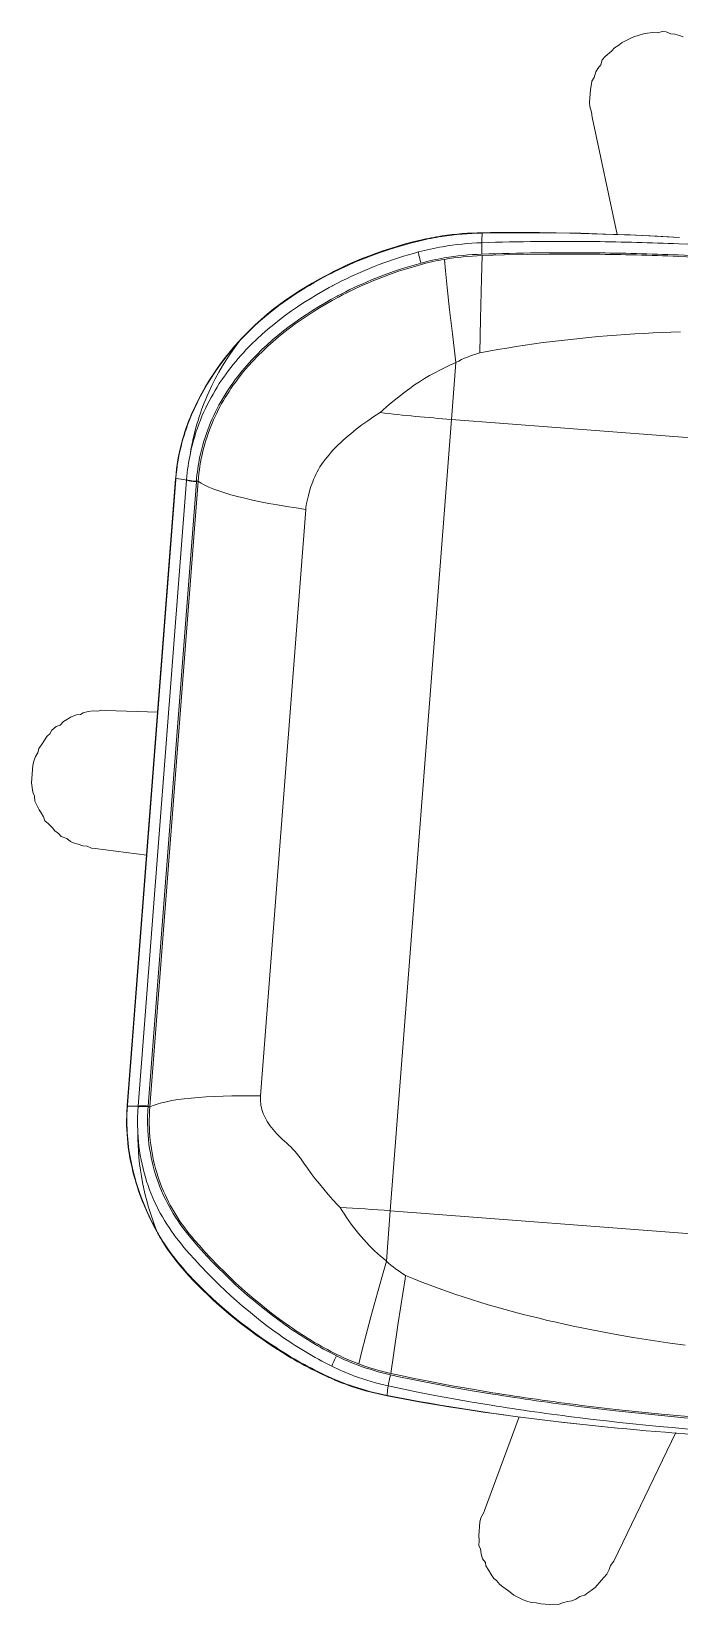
# Model space of a CAD drawing. Header units: metres. Extents: x 2999 to 3109, y 1752 to 1796.
# Drawn here: x 3012.238 to 3012.466, y 1760.741 to 1761.294 of the extents above; entities that cross this region are included whole.
import ezdxf

# ---------------------------------------------------------------- set-up
doc = ezdxf.new("R2010")
doc.units = ezdxf.units.M
doc.layers.add('PAREDES', color=7, linetype='Continuous')

msp = doc.modelspace()

# ---------------------------------------------------------------- linework, layer by layer
at = {"layer": 'PAREDES', "color": 253, "lineweight": 0}
for p, q in [((3012.445491270907, 1761.289674196111), (3012.444318568143, 1761.288783447871)), ((3012.447151706384, 1761.290527292271), (3012.445491270907, 1761.289674196111)), ((3012.448305583108, 1761.291174174156), (3012.447151706384, 1761.290527292271)), ((3012.449693913167, 1761.291680296823), (3012.448305583108, 1761.291174174156)), ((3012.451457455782, 1761.292280113606), (3012.449693913167, 1761.291680296823)), ((3012.453089652197, 1761.292767410232), (3012.451457455782, 1761.292280113606)), ((3012.454459156216, 1761.293029666542), (3012.453089652197, 1761.292767410232)), ((3012.456194459769, 1761.293263683792), (3012.454459156216, 1761.293029666542)), ((3012.457901524261, 1761.293131901507), (3012.456194459769, 1761.293263683792)), ((3012.459655653855, 1761.293609785112), (3012.457901524261, 1761.293131901507)), ((3012.460996918813, 1761.293506241889), (3012.459655653855, 1761.293609785112)), ((3012.462656918203, 1761.292764793714), (3012.460996918813, 1761.293506241889)), ((3012.463998183161, 1761.29266125049), (3012.462656918203, 1761.292764793714)), ((3012.465677008592, 1761.292163668672), (3012.463998183161, 1761.29266125049)), ((3012.466990034489, 1761.291694325914), (3012.465677008592, 1761.292163668672)), ((3012.439599518023, 1761.284854655372), (3012.438520509375, 1761.283588694577)), ((3012.441822990374, 1761.286645564875), (3012.439599518023, 1761.284854655372)), ((3012.442901999022, 1761.28791152567), (3012.441822990374, 1761.286645564875)), ((3012.444318568143, 1761.288783447871), (3012.442901999022, 1761.28791152567)), ((3012.436240122816, 1761.279471641672), (3012.435714301936, 1761.277427016707)), ((3012.436943918909, 1761.28064390835), (3012.436240122816, 1761.279471641672)), ((3012.438022927557, 1761.281909869146), (3012.436943918909, 1761.28064390835)), ((3012.438520509375, 1761.283588694577), (3012.438022927557, 1761.281909869146)), ((3012.434409380801, 1761.273234659639), (3012.434051686028, 1761.268601198876)), ((3012.434803855482, 1761.275166764447), (3012.434409380801, 1761.273234659639)), ((3012.434879159644, 1761.276142229871), (3012.434803855482, 1761.275166764447)), ((3012.435714301936, 1761.277427016707), (3012.434879159644, 1761.276142229871)), ((3012.434051686028, 1761.268601198876), (3012.434192009161, 1761.267241107877)), ((3012.434192009161, 1761.267241107877), (3012.434772999904, 1761.265233698907)), ((3012.434772999904, 1761.265233698907), (3012.435007017153, 1761.263498395354)), ((3012.435007017153, 1761.263498395354), (3012.443804358204, 1761.222298204251)), ((3012.382130034668, 1761.221587479884), (3012.382228979261, 1761.221602904559)), ((3012.382173101175, 1761.221759966745), (3012.38227190818, 1761.221775095963)), ((3012.382387780465, 1761.217997971926), (3012.382440418368, 1761.218006794282)), ((3012.396165598812, 1761.219394271999), (3012.396187483183, 1761.219395061802)), ((3012.396345570377, 1761.222779518523), (3012.396373980119, 1761.222779988226)), ((3012.396367541362, 1761.222915144543), (3012.396395922412, 1761.222915539941)), ((3012.382987220341, 1761.214031549349), (3012.383027543466, 1761.214038353422)), ((3012.396268050238, 1761.215394134532), (3012.396283052739, 1761.215394690406)), ((3012.343713256394, 1761.208831063053), (3012.343917838245, 1761.208934135308)), ((3012.343951441615, 1761.209178317018), (3012.344156985425, 1761.209281360924)), ((3012.343803990281, 1761.20428691852), (3012.343904097445, 1761.204340497962)), ((3012.34544852332, 1761.200635346648), (3012.345547600517, 1761.200688469964)), ((3012.387085357079, 1761.17730519383), (3012.385542126603, 1761.157314692402)), ((3012.385542126603, 1761.157314692402), (3012.364084077952, 1760.879354168109)), ((3012.385542126603, 1761.157314692402), (3012.633062836101, 1761.138206542279)), ((3012.288637404344, 1761.136402116013), (3012.271649972656, 1760.916352497562)), ((3012.288717213154, 1761.1362783978), (3012.271747705126, 1760.916460956561)), ((3012.292490158207, 1761.136037223035), (3012.275506439499, 1760.916035701314)), ((3012.295930164361, 1761.135429671582), (3012.278998608243, 1760.916103846938)), ((3012.296570759077, 1761.135602378292), (3012.27960482897, 1760.91583128426)), ((3012.288667977096, 1761.136795370026), (3012.288637342686, 1761.136401317317)), ((3012.288747458238, 1761.136667407312), (3012.288717213154, 1761.1362783978)), ((3012.292505364276, 1761.136234395704), (3012.292490158207, 1761.136037223035)), ((3012.295945080703, 1761.135620117586), (3012.295930164361, 1761.135429671582)), ((3012.295945095916, 1761.135620116411), (3012.296570759077, 1761.135602378292)), ((3012.33438551789, 1761.125733810035), (3012.318479592321, 1760.91969366712)), ((3012.250638605885, 1761.052037185681), (3012.249222036765, 1761.05116526348)), ((3012.251670549431, 1761.052693480586), (3012.250638605885, 1761.052037185681)), ((3012.25381871762, 1761.053508924665), (3012.251670549431, 1761.052693480586)), ((3012.255178808619, 1761.053649247797), (3012.25381871762, 1761.053508924665)), ((3012.256210752165, 1761.054305542703), (3012.255178808619, 1761.053649247797)), ((3012.257964881758, 1761.054783426308), (3012.256210752165, 1761.054305542703)), ((3012.259700185311, 1761.055017443557), (3012.257964881758, 1761.054783426308)), ((3012.261285316625, 1761.054895074293), (3012.259700185311, 1761.055017443557)), ((3012.262776753822, 1761.055147917583), (3012.261285316625, 1761.054895074293)), ((3012.264118018781, 1761.055044374359), (3012.262776753822, 1761.055147917583)), ((3012.264118018781, 1761.055044374359), (3012.282403315342, 1761.05449023641)), ((3012.244474747584, 1761.046870671448), (3012.243423977998, 1761.045970510187)), ((3012.245187956698, 1761.048164871305), (3012.244474747584, 1761.046870671448)), ((3012.246632764879, 1761.049402593039), (3012.245187956698, 1761.048164871305)), ((3012.248143028117, 1761.049899302685), (3012.246632764879, 1761.049402593039)), ((3012.249222036765, 1761.05116526348), (3012.248143028117, 1761.049899302685)), ((3012.240646445706, 1761.041769176185), (3012.240280210086, 1761.040202870912)), ((3012.241481587997, 1761.043053963022), (3012.240646445706, 1761.041769176185)), ((3012.242588835706, 1761.044685723351), (3012.241481587997, 1761.043053963022)), ((3012.243423977998, 1761.045970510187), (3012.242588835706, 1761.044685723351)), ((3012.238478143217, 1761.035926232748), (3012.237998079181, 1761.02970764067)), ((3012.238975725036, 1761.037605058179), (3012.238478143217, 1761.035926232748)), ((3012.239445067794, 1761.038918084076), (3012.238975725036, 1761.037605058179)), ((3012.240280210086, 1761.040202870912), (3012.239445067794, 1761.038918084076)), ((3012.237998079181, 1761.02970764067), (3012.2384755267, 1761.026358966742)), ((3012.2384755267, 1761.026358966742), (3012.239103582544, 1761.024961223662)), ((3012.239103582544, 1761.024961223662), (3012.239215666616, 1761.023235333129)), ((3012.239215666616, 1761.023235333129), (3012.23984372246, 1761.021837590049)), ((3012.23984372246, 1761.021837590049), (3012.24069681862, 1761.020177154573)), ((3012.24069681862, 1761.020177154573), (3012.241353113525, 1761.019145211026)), ((3012.241353113525, 1761.019145211026), (3012.242225035726, 1761.017728641906)), ((3012.242225035726, 1761.017728641906), (3012.242731158392, 1761.016340311846)), ((3012.242731158392, 1761.016340311846), (3012.243997119187, 1761.015261303198)), ((3012.243997119187, 1761.015261303198), (3012.2453567741, 1761.013807081996)), ((3012.2453567741, 1761.013807081996), (3012.246256935361, 1761.01275631241)), ((3012.246256935361, 1761.01275631241), (3012.247541722197, 1761.011921170118)), ((3012.247541722197, 1761.011921170118), (3012.248441883459, 1761.010870400532)), ((3012.248441883459, 1761.010870400532), (3012.250467682383, 1761.010100713296)), ((3012.250467682383, 1761.010100713296), (3012.251733643178, 1761.009021704648)), ((3012.251733643178, 1761.009021704648), (3012.252680869542, 1761.008580600952)), ((3012.252680869542, 1761.008580600952), (3012.254359694973, 1761.008083019133)), ((3012.254359694973, 1761.008083019133), (3012.256038520403, 1761.007585437315)), ((3012.256038520403, 1761.007585437315), (3012.257623651717, 1761.00746306805)), ((3012.257623651717, 1761.00746306805), (3012.259039784752, 1761.006740445916)), ((3012.259039784752, 1761.006740445916), (3012.26038104971, 1761.006636902693)), ((3012.278522404987, 1761.004218196559), (3012.26038104971, 1761.006636902693)), ((3012.271650034901, 1760.916353303865), (3012.271619227445, 1760.91595126056)), ((3012.271747705126, 1760.916460956561), (3012.27171729463, 1760.91606405534)), ((3012.275506439499, 1760.916035701314), (3012.275490886493, 1760.915834431019)), ((3012.278998608243, 1760.916103846938), (3012.27898381252, 1760.915909412601)), ((3012.27898381252, 1760.915909412601), (3012.27960482897, 1760.91583128426)), ((3012.364084077952, 1760.879354168109), (3012.362719502731, 1760.861677908249)), ((3012.364084077952, 1760.879354168109), (3012.613500527366, 1760.8600996703)), ((3012.327167688623, 1760.839244009358), (3012.327192652758, 1760.839226211999)), ((3012.32415285598, 1760.831135251541), (3012.32426094456, 1760.831065232472)), ((3012.324997228002, 1760.835857090118), (3012.325016986602, 1760.835843030874)), ((3012.324294457359, 1760.830734330191), (3012.324406677639, 1760.830662324033)), ((3012.36412835927, 1760.821720536153), (3012.364142385915, 1760.821717371987)), ((3012.350737347935, 1760.817726376268), (3012.350822443551, 1760.817697111317)), ((3012.350753815507, 1760.817542513844), (3012.35083884803, 1760.817513621058)), ((3012.362931753947, 1760.814460430789), (3012.362966784811, 1760.814453395458)), ((3012.362935889085, 1760.814323386276), (3012.362970898919, 1760.814316475001)), ((3012.363301595524, 1760.81781071138), (3012.363325211401, 1760.817805383678)), ((3012.397223153553, 1760.774058618855), (3012.409351593097, 1760.806948634827)), ((3012.464351601302, 1760.801503943429), (3012.442578370993, 1760.756206076283)), ((3012.395918668504, 1760.771460806122), (3012.395552432884, 1760.769894500848)), ((3012.396782049856, 1760.773111392492), (3012.395918668504, 1760.771460806122)), ((3012.397223153553, 1760.774058618855), (3012.396782049856, 1760.773111392492)), ((3012.395552432884, 1760.769894500848), (3012.395194738111, 1760.765261040084)), ((3012.395194738111, 1760.765261040084), (3012.395306822183, 1760.763535149551)), ((3012.395306822183, 1760.763535149551), (3012.395156213857, 1760.761584218704)), ((3012.395156213857, 1760.761584218704), (3012.395812508763, 1760.760552275157)), ((3012.395812508763, 1760.760552275157), (3012.396046526012, 1760.758816971605)), ((3012.396046526012, 1760.758816971605), (3012.396524409618, 1760.757062842011)), ((3012.396524409618, 1760.757062842011), (3012.397527678016, 1760.755758793048)), ((3012.397527678016, 1760.755758793048), (3012.397686827189, 1760.754642568405)), ((3012.397686827189, 1760.754642568405), (3012.398661856527, 1760.752972719908)), ((3012.441011193548, 1760.753383223235), (3012.441480536305, 1760.754696249132)), ((3012.441480536305, 1760.754696249132), (3012.442578370993, 1760.756206076283)), ((3012.398661856527, 1760.752972719908), (3012.399533778727, 1760.751556150788)), ((3012.399533778727, 1760.751556150788), (3012.400405700928, 1760.750139581667)), ((3012.400405700928, 1760.750139581667), (3012.40133410125, 1760.749454611614)), ((3012.40133410125, 1760.749454611614), (3012.402571822985, 1760.748009803433)), ((3012.402571822985, 1760.748009803433), (3012.403612743465, 1760.747193487182)), ((3012.436103883021, 1760.747015767177), (3012.438261900317, 1760.749547688767)), ((3012.438261900317, 1760.749547688767), (3012.439068803547, 1760.750466676069)), ((3012.439068803547, 1760.750466676069), (3012.440147812195, 1760.751732636865)), ((3012.440147812195, 1760.751732636865), (3012.441011193548, 1760.753383223235)), ((3012.403612743465, 1760.747193487182), (3012.405244503794, 1760.746086239473)), ((3012.405244503794, 1760.746086239473), (3012.406172904116, 1760.74540126942)), ((3012.406172904116, 1760.74540126942), (3012.407438864912, 1760.744322260773)), ((3012.407438864912, 1760.744322260773), (3012.410749450672, 1760.742717431245)), ((3012.410749450672, 1760.742717431245), (3012.412062476569, 1760.742248088488)), ((3012.427895399755, 1760.742375073823), (3012.429283729815, 1760.74288119649)), ((3012.429283729815, 1760.74288119649), (3012.430709711956, 1760.743875051868)), ((3012.430709711956, 1760.743875051868), (3012.432463841549, 1760.744352935474)), ((3012.432463841549, 1760.744352935474), (3012.433636544314, 1760.745243683715)), ((3012.433636544314, 1760.745243683715), (3012.43466848786, 1760.74589997862)), ((3012.43466848786, 1760.74589997862), (3012.436103883021, 1760.747015767177)), ((3012.412062476569, 1760.742248088488), (3012.413619368822, 1760.74175991969)), ((3012.413619368822, 1760.74175991969), (3012.415326433314, 1760.741628137405)), ((3012.415326433314, 1760.741628137405), (3012.417014671766, 1760.741252488764)), ((3012.417014671766, 1760.741252488764), (3012.420063001216, 1760.741017163256)), ((3012.420063001216, 1760.741017163256), (3012.421423092214, 1760.741157486389)), ((3012.421423092214, 1760.741157486389), (3012.423130156707, 1760.741025704104)), ((3012.423130156707, 1760.741025704104), (3012.424527899786, 1760.741653759948)), ((3012.424527899786, 1760.741653759948), (3012.42628202938, 1760.742131643554)), ((3012.42628202938, 1760.742131643554), (3012.427895399755, 1760.742375073823))]:
    msp.add_line(p, q, dxfattribs=at)
for points in [[(3012.34391710667, 1761.208933579628), (3012.3465273891, 1761.210217377921), (3012.349180060566, 1761.211451578871), (3012.351872240573, 1761.212634553068), (3012.354602466027, 1761.2137653881), (3012.357369140384, 1761.214843028814), (3012.36017051961, 1761.215866293708), (3012.363004681754, 1761.216833877281), (3012.36586953221, 1761.217744319015), (3012.368762776807, 1761.21859605137), (3012.37168194637, 1761.219387321361), (3012.374624373337, 1761.220116284195)], [(3012.374675819035, 1761.220312365619), (3012.371999207298, 1761.219660337741), (3012.369341259382, 1761.21895578454), (3012.366703866249, 1761.218200105735), (3012.3640888018, 1761.217394572344), (3012.361497710009, 1761.216540358289), (3012.358932176905, 1761.215638580751), (3012.356393638677, 1761.214690200133), (3012.353883465968, 1761.213696120682), (3012.351402915876, 1761.212657163589), (3012.348953163566, 1761.211574079849), (3012.346535315123, 1761.210447518664), (3012.344151986491, 1761.20927885439)], [(3012.396283051565, 1761.215394675192), (3012.396207690386, 1761.217270678774), (3012.396181852465, 1761.218813335086), (3012.396187487267, 1761.219395015574)], [(3012.396373980119, 1761.222779988226), (3012.404036126598, 1761.222862530582), (3012.411723282892, 1761.222878207663), (3012.419421500895, 1761.222828524746), (3012.427127091159, 1761.222715052179), (3012.434838036852, 1761.222539368925), (3012.442551905408, 1761.222303070733), (3012.450267103953, 1761.222007826269), (3012.457982409428, 1761.221655336861), (3012.465699965773, 1761.221247181649)], [(3012.396373982468, 1761.222780018652), (3012.396384471287, 1761.222881393257), (3012.396388235975, 1761.222900324363), (3012.396392116219, 1761.22291173232), (3012.396394104715, 1761.222914593685), (3012.396396116101, 1761.2229155709)], [(3012.46570433985, 1761.221270809928), (3012.457023718103, 1761.221734488213), (3012.44834555142, 1761.222129063386), (3012.439668202548, 1761.222452259124), (3012.430993484175, 1761.222701685813), (3012.422324151374, 1761.222875018826), (3012.416549234385, 1761.222947140652), (3012.410779688616, 1761.222983771227), (3012.40501656888, 1761.222984201662), (3012.399254154661, 1761.222947679864), (3012.396395855126, 1761.222915560439)], [(3012.465442991289, 1761.219013210231), (3012.471735445681, 1761.218735470442), (3012.478063527744, 1761.218418480395), (3012.484389571961, 1761.218064474426), (3012.490713168455, 1761.217674142246), (3012.497033946762, 1761.217248216435), (3012.503351563431, 1761.21678739688), (3012.509665698763, 1761.216292396937), (3012.515976053297, 1761.215763959009), (3012.522282330706, 1761.215202779345), (3012.528584299038, 1761.214609595134), (3012.534882197505, 1761.213985076589), (3012.541176118892, 1761.213329905221), (3012.547465902781, 1761.212644828005), (3012.553750972742, 1761.211930654635), (3012.560030095824, 1761.211188214882), (3012.566303244165, 1761.210418337308), (3012.572571592929, 1761.209621772909), (3012.578836776025, 1761.208799267874), (3012.585099571335, 1761.207951680388)], [(3012.34390411031, 1761.204340466361), (3012.345466941407, 1761.205163688353), (3012.347044147556, 1761.205967543032), (3012.348635360114, 1761.206752012944), (3012.350240254906, 1761.2075170619), (3012.351858492541, 1761.208262654883), (3012.353489732456, 1761.208988741667), (3012.355133632912, 1761.209695256807), (3012.356789821745, 1761.210382137212), (3012.358457922092, 1761.211049258936), (3012.360137575827, 1761.211696542496), (3012.361828359272, 1761.212323852258), (3012.363529887959, 1761.212931064862), (3012.365241728254, 1761.213518014833), (3012.366963437746, 1761.214084522069), (3012.368694568762, 1761.214630437483), (3012.370434658977, 1761.215155521294), (3012.37218322034, 1761.215659596925), (3012.373941469404, 1761.216142861234)], [(3012.345547726866, 1761.200688322474), (3012.34699038782, 1761.201450239671), (3012.348446065855, 1761.202195419535), (3012.349914468395, 1761.202923838741), (3012.351395316903, 1761.203635457576), (3012.352888316455, 1761.204330222288), (3012.354393159264, 1761.205008110726), (3012.35590954923, 1761.205669053924), (3012.357437172691, 1761.206312953666), (3012.358975689086, 1761.206939759722), (3012.362084177631, 1761.208141710773), (3012.365232295501, 1761.209274076339), (3012.368417216786, 1761.210335834958), (3012.371635959305, 1761.211325824192), (3012.374887030714, 1761.212243149186)], [(3012.383136821583, 1761.21355950523), (3012.383496878272, 1761.209506164453), (3012.384070047175, 1761.203686750304), (3012.384904543604, 1761.19587001716), (3012.38587525762, 1761.187342353422), (3012.387085357079, 1761.17730519383)], [(3012.396298154144, 1761.214903202076), (3012.396080242911, 1761.206676472131), (3012.395762528592, 1761.19264434182), (3012.395524810421, 1761.180748203183)], [(3012.396298154144, 1761.214903202076), (3012.404210070973, 1761.215133964099), (3012.412115129869, 1761.215291551828), (3012.420017044858, 1761.215378678117), (3012.42792497039, 1761.215397360357), (3012.435842772911, 1761.215349213058)], [(3012.465245309098, 1761.214610732138), (3012.474116390705, 1761.214221848065), (3012.48298463622, 1761.213759142532), (3012.491849604753, 1761.213224394224), (3012.500710640358, 1761.212619321905), (3012.509566984793, 1761.211945744064), (3012.518417857944, 1761.211205480874), (3012.52726257425, 1761.210400406427), (3012.536100625899, 1761.209532442309), (3012.544931786408, 1761.208603610817), (3012.553754868849, 1761.207616130828), (3012.562562529111, 1761.206573048527), (3012.571358866368, 1761.205476465489), (3012.580155019168, 1761.20432803168), (3012.584553988958, 1761.2037352051)], [(3012.465261603772, 1761.21510888728), (3012.474104168235, 1761.214721561914), (3012.482981586167, 1761.214258913484), (3012.491855518596, 1761.21372410064), (3012.500724866242, 1761.213118952892), (3012.509588640451, 1761.212445321819), (3012.518445919556, 1761.211705099739), (3012.527295875093, 1761.210900217686), (3012.536138523379, 1761.210032572088), (3012.544974097407, 1761.209104165078), (3012.553801586653, 1761.208117171303), (3012.562618271787, 1761.207074080975), (3012.571425294789, 1761.20597734639), (3012.580226919938, 1761.204829423665), (3012.58462644635, 1761.204237166272)], [(3012.316387664624, 1761.190194116767), (3012.317765361187, 1761.191452243949), (3012.319162841197, 1761.192680179629), (3012.320578724998, 1761.193878290481), (3012.322012210028, 1761.195047480176), (3012.323462675109, 1761.196188623081), (3012.324929774133, 1761.197302786582), (3012.326413263958, 1761.198390984203), (3012.327912567819, 1761.199453872629), (3012.329427107775, 1761.200492093327), (3012.330956619546, 1761.201506385983), (3012.332500768602, 1761.202497373278), (3012.334059421712, 1761.20346570826), (3012.335632669199, 1761.204412164456), (3012.337220394162, 1761.205337210011), (3012.338822320523, 1761.206241233529), (3012.340438258785, 1761.20712455572), (3012.342068000714, 1761.207987452824), (3012.343713259917, 1761.208831108693)], [(3012.343951906289, 1761.209178587225), (3012.341496811533, 1761.207915283657), (3012.339072755132, 1761.206606013704), (3012.336678438716, 1761.205248826871), (3012.334314576981, 1761.203842474278), (3012.331981680872, 1761.202385248352), (3012.329679764949, 1761.200874760558), (3012.327409673509, 1761.199308665431), (3012.325172690859, 1761.197684568237), (3012.322970693452, 1761.196000013224), (3012.320804843616, 1761.194251620318), (3012.318677043314, 1761.192436074778), (3012.317628168185, 1761.191502089574), (3012.31659066929, 1761.190550927463)], [(3012.345888816974, 1761.200300313221), (3012.347311455075, 1761.201051456484), (3012.348748106438, 1761.20178687209), (3012.350198552203, 1761.202506500414), (3012.351662541913, 1761.203210268969), (3012.353139854361, 1761.203898087704), (3012.3546302227, 1761.204569870091), (3012.356133394122, 1761.205225513215), (3012.357649066657, 1761.205864872045), (3012.360716747004, 1761.207094276051), (3012.363830735609, 1761.208256854012), (3012.366988211151, 1761.209351247424), (3012.370186105319, 1761.210375871987), (3012.37342103905, 1761.211328983746), (3012.375051252958, 1761.211778118042)], [(3012.293830242935, 1761.145488563715), (3012.294162329253, 1761.146980219828), (3012.294525939865, 1761.148461147593), (3012.294920529648, 1761.149930034697), (3012.295345477414, 1761.151385574695), (3012.29580001454, 1761.152826533743), (3012.296283381796, 1761.154251799701), (3012.296794714105, 1761.155660475204), (3012.29733318386, 1761.157051751818), (3012.297897880396, 1761.158424934648), (3012.298487915309, 1761.159779418905), (3012.299102296051, 1761.161114638447), (3012.299740069894, 1761.162430146489), (3012.300400272422, 1761.16372554306), (3012.301081949789, 1761.165000565109), (3012.301784234784, 1761.166255080633), (3012.302506236816, 1761.167489051255), (3012.303247164797, 1761.168702538047), (3012.304006246373, 1761.169895646544), (3012.304782729102, 1761.171068541961), (3012.30557590618, 1761.17222138599), (3012.306385123494, 1761.173354428077), (3012.307209707016, 1761.174467857993), (3012.308049078695, 1761.175561919312), (3012.308902664007, 1761.176636901251), (3012.309770031216, 1761.177693158519), (3012.310650720509, 1761.178731078605), (3012.311544283765, 1761.179751002181), (3012.312450164019, 1761.180753247714), (3012.313367797261, 1761.181738042393), (3012.315236467069, 1761.183656815094), (3012.317146983332, 1761.185510437636), (3012.319096459816, 1761.187301964055), (3012.321082404655, 1761.189034402643), (3012.323102727349, 1761.190710608272), (3012.325155715376, 1761.192333376031), (3012.327240251886, 1761.193905485629), (3012.329355494982, 1761.195429511904), (3012.331500376758, 1761.196907480894), (3012.333674119478, 1761.19834121259), (3012.335876421716, 1761.19973255143), (3012.338107035795, 1761.201083046927), (3012.340365481038, 1761.202393807463), (3012.342651383201, 1761.203665734253), (3012.343804576715, 1761.204287378278)], [(3012.296570729238, 1761.135602388248), (3012.296688629334, 1761.136950614848), (3012.296833449782, 1761.138292110851), (3012.297004922344, 1761.13962597873), (3012.297202761272, 1761.140951490652), (3012.297426673242, 1761.142268018843), (3012.297676358522, 1761.143575050804), (3012.297951490479, 1761.144872122027), (3012.298251683386, 1761.146158795518), (3012.298576598921, 1761.14743465358), (3012.298925757143, 1761.148699228236), (3012.2992986898, 1761.149952004692), (3012.299694849051, 1761.151192428388), (3012.300113777802, 1761.152420129054), (3012.300554953464, 1761.153634879218), (3012.301017901435, 1761.154836478305), (3012.301502116686, 1761.156024728092), (3012.302007114687, 1761.15719949764), (3012.302532378133, 1761.158360627935), (3012.303077410805, 1761.15950803485), (3012.303641717656, 1761.160641649477), (3012.304224817681, 1761.161761386516), (3012.304826238093, 1761.16286726716), (3012.305445501408, 1761.163959251753), (3012.306082184006, 1761.165037403604), (3012.306735859915, 1761.166101755597), (3012.307406109034, 1761.167152416684), (3012.308092586156, 1761.168189474728), (3012.308794920347, 1761.169213080798), (3012.309512819085, 1761.170223410514), (3012.310993779533, 1761.17220443557), (3012.312532795948, 1761.174133230558), (3012.314128181267, 1761.176011532627), (3012.315778386576, 1761.177841282519), (3012.317481137204, 1761.179623742413), (3012.319234015689, 1761.181360108991), (3012.32103523077, 1761.183051959106), (3012.322883044992, 1761.18470077363), (3012.324775817999, 1761.186307903511), (3012.326712055693, 1761.187874611885), (3012.328690311913, 1761.189401989844), (3012.330709241117, 1761.190891044193), (3012.332767612422, 1761.192342681063), (3012.334864303734, 1761.193757629842), (3012.336998233899, 1761.195136555542), (3012.339168477367, 1761.196479958125), (3012.341374146004, 1761.197788227534), (3012.343614480377, 1761.199061636652), (3012.345888801761, 1761.200300314395)], [(3012.297197795561, 1761.14425410953), (3012.297503274001, 1761.145626298887), (3012.297837530137, 1761.146990045612), (3012.298200161694, 1761.148344301832), (3012.298590673353, 1761.149688003903), (3012.29900847382, 1761.151020034373), (3012.299452965982, 1761.152339398671), (3012.299923480238, 1761.153645352684), (3012.300419346986, 1761.154937152301), (3012.300939860383, 1761.156214178638), (3012.301484236165, 1761.157475788259), (3012.302051715856, 1761.15872147347), (3012.302641448525, 1761.159950718415), (3012.303252653488, 1761.161163124241), (3012.303884512645, 1761.162358402114), (3012.304536255881, 1761.163536290104), (3012.305207127177, 1761.164696708839), (3012.305896417327, 1761.165839590635), (3012.306603437037, 1761.166964927491), (3012.30732750171, 1761.168072772255), (3012.308068006339, 1761.169163217545), (3012.308824316664, 1761.17023637354), (3012.309595860453, 1761.171292360935), (3012.310382033875, 1761.17233128756), (3012.311182312685, 1761.173353301015), (3012.311996242889, 1761.174358665904), (3012.31282346647, 1761.175347700642), (3012.313663625411, 1761.17632072364), (3012.31538090414, 1761.178219810408), (3012.317144278545, 1761.180057841818), (3012.318950443249, 1761.181837200285), (3012.320796493116, 1761.183560298542), (3012.32267989048, 1761.185229551563), (3012.324598399589, 1761.186847320403), (3012.32655020714, 1761.188415887598), (3012.328533902421, 1761.189937596424), (3012.330548554499, 1761.191414661298), (3012.332593067334, 1761.192848942089), (3012.334666395114, 1761.194241958098), (3012.336768002288, 1761.195595296369), (3012.338897490169, 1761.196910334422), (3012.34105439094, 1761.198188149041), (3012.343238205131, 1761.199429605195), (3012.34544852332, 1761.200635346648)], [(3012.288667977096, 1761.136795370026), (3012.288810374351, 1761.138371715866), (3012.288987796254, 1761.139931132866), (3012.289198855342, 1761.141471111164), (3012.289442262326, 1761.1429908091), (3012.289716570499, 1761.144489328297), (3012.29002035424, 1761.145965845272), (3012.290352118322, 1761.147419626084), (3012.290710381076, 1761.148850310695), (3012.291091537611, 1761.150249859711), (3012.291500776839, 1761.151641478865), (3012.291927874538, 1761.152994821609), (3012.292380901476, 1761.154339696753), (3012.292849461084, 1761.155648877751), (3012.293341963289, 1761.156949231833), (3012.293848163938, 1761.158216696251), (3012.294376483834, 1761.159475107218), (3012.294916983848, 1761.160703163754), (3012.295477952976, 1761.161922003451), (3012.296049918591, 1761.163112998112), (3012.296640877577, 1761.164294690908), (3012.297241968896, 1761.165451023399), (3012.297860718288, 1761.166598004068), (3012.299133820426, 1761.168836540776), (3012.300457232585, 1761.17101469154), (3012.301828605966, 1761.173136524883), (3012.303246147556, 1761.175205775645), (3012.304708379017, 1761.177225695256), (3012.306214127339, 1761.179199128976), (3012.30776257054, 1761.181128711321), (3012.309353085474, 1761.18301667886), (3012.310985774644, 1761.184865548825)], [(3012.310819803036, 1761.184541812866), (3012.309305291225, 1761.182814867353), (3012.307827933621, 1761.181054767129), (3012.306387903008, 1761.179259983769), (3012.304985627216, 1761.177428724292), (3012.303621679163, 1761.175559092695), (3012.302296904374, 1761.173648957675), (3012.301012380043, 1761.171696017006), (3012.299769397417, 1761.169697569336), (3012.298569564816, 1761.167650659281), (3012.297414868488, 1761.165552072721), (3012.296307815405, 1761.163398402296), (3012.295251404001, 1761.161186064973), (3012.294249312613, 1761.158911364016), (3012.293769949517, 1761.157749490917), (3012.293305850367, 1761.156570645815), (3012.292857671573, 1761.155374410744), (3012.2924261257, 1761.154160302184), (3012.292011924727, 1761.15292782901), (3012.291615866628, 1761.15167642459), (3012.291238824908, 1761.150405707761), (3012.290881747433, 1761.149115467613), (3012.290545688617, 1761.147805683965), (3012.290231744455, 1761.146476478809), (3012.28994103849, 1761.145128132705), (3012.289674720045, 1761.143761061956), (3012.289433902201, 1761.142375808097), (3012.289219720299, 1761.140973002764), (3012.289033221335, 1761.139553322677), (3012.288875450543, 1761.138117421733), (3012.288747458238, 1761.136667407312)], [(3012.31081980421, 1761.184541828079), (3012.309326761195, 1761.182524225849), (3012.307876341567, 1761.18044955517), (3012.306471810524, 1761.17831828326), (3012.305116716606, 1761.176131375794), (3012.303814935042, 1761.173890461909), (3012.302570402076, 1761.17159776288), (3012.301387047069, 1761.169256005546), (3012.300268684832, 1761.166868415314), (3012.299735076896, 1761.165658665857), (3012.299219150304, 1761.164439073057), (3012.298721339413, 1761.163210307362), (3012.298242079751, 1761.161973054435), (3012.297781796333, 1761.160728061966), (3012.297340840457, 1761.159476113945), (3012.296919549382, 1761.158218010746), (3012.296518214724, 1761.15695455627), (3012.296137070774, 1761.155686604754), (3012.295776368207, 1761.154415024474), (3012.295436238343, 1761.153140723528), (3012.295116797875, 1761.151864618795), (3012.294818116683, 1761.150587615464), (3012.294540202617, 1761.14931060821), (3012.294046404179, 1761.146760199324), (3012.293830242935, 1761.145488563715)], [(3012.466029390003, 1761.188094165549), (3012.462811134937, 1761.187994352836), (3012.459592949108, 1761.18787330823), (3012.456374989573, 1761.187730835961), (3012.453157422615, 1761.187566785456), (3012.449940430459, 1761.187380989608), (3012.446724199134, 1761.187173281017), (3012.44350890941, 1761.186943523296), (3012.440294751117, 1761.186691548752), (3012.437081901223, 1761.186417221292), (3012.433870546931, 1761.186120388728), (3012.43066088042, 1761.185800913793), (3012.427453086545, 1761.185458613874), (3012.424247375048, 1761.185093380955), (3012.421043936934, 1761.184705062556), (3012.417842981051, 1761.184293489514), (3012.414644726204, 1761.183858522508), (3012.411449391194, 1761.183400022214), (3012.408257208866, 1761.182917832922), (3012.405067951524, 1761.182411681435), (3012.401881045656, 1761.181881275341), (3012.398699010897, 1761.18132674151), (3012.395524810421, 1761.180748203183)], [(3012.387085357079, 1761.17730519383), (3012.385205451144, 1761.176478596293), (3012.383344831169, 1761.175604261446), (3012.381504287398, 1761.174683306687), (3012.379684627633, 1761.173716878664), (3012.377886693628, 1761.172706167319), (3012.37611133357, 1761.17165234679), (3012.374359393909, 1761.17055666787), (3012.372631766738, 1761.169420377831), (3012.370929316068, 1761.168244756717), (3012.369252900657, 1761.167031115586), (3012.367603355266, 1761.165780752048), (3012.365981509397, 1761.164494994722), (3012.364388178517, 1761.163175188618), (3012.362824168135, 1761.161822648906), (3012.361290269721, 1761.160438707142), (3012.360534855155, 1761.15973537792)], [(3012.360534847549, 1761.159735378507), (3012.358332814045, 1761.158316793234), (3012.356189694126, 1761.156864521262), (3012.354109764163, 1761.155379242521), (3012.352097675496, 1761.153861240701), (3012.350158704887, 1761.152310475741), (3012.349218810796, 1761.151523014359), (3012.348299910442, 1761.150727581169), (3012.34740290258, 1761.149924122092), (3012.346528858013, 1761.149112630985), (3012.345678996791, 1761.148293250871), (3012.344854693447, 1761.147466143459), (3012.344057451268, 1761.146631552339), (3012.343288840264, 1761.145789792473), (3012.342550558024, 1761.14494124549), (3012.341844321462, 1761.144086345093), (3012.341171957506, 1761.143225562403), (3012.340535387357, 1761.142359598477), (3012.339936534029, 1761.141489376134), (3012.339376133425, 1761.14061630009), (3012.338854256283, 1761.139742277875), (3012.33837068082, 1761.138869392641), (3012.337924764568, 1761.137999828882), (3012.337515513978, 1761.137135782893), (3012.337141485508, 1761.136279370927), (3012.336800766887, 1761.135432584731), (3012.336491088307, 1761.134597344177), (3012.33620987681, 1761.133775408896), (3012.335721487959, 1761.132177052927), (3012.33531262038, 1761.130644540083), (3012.334964902422, 1761.129177582233), (3012.334673037051, 1761.127768423654), (3012.334552248146, 1761.127081381384), (3012.334454051581, 1761.126403506726), (3012.334385488051, 1761.12573381999)], [(3012.295930164361, 1761.135429671582), (3012.294921401151, 1761.135491063944), (3012.293949536194, 1761.135612529924), (3012.293322368255, 1761.135733685719), (3012.292904705675, 1761.135847238279), (3012.292655246399, 1761.135942128092), (3012.292523166394, 1761.136013601354), (3012.292490158207, 1761.136037223035)], [(3012.318479592321, 1760.91969366712), (3012.318445609085, 1760.919044710553), (3012.318443885133, 1760.918385229066), (3012.318475700943, 1760.91771595022), (3012.31854222698, 1760.917037564158), (3012.31864461556, 1760.916350724164), (3012.318783862221, 1760.915656233359), (3012.318960796973, 1760.914955129552), (3012.319176131055, 1760.914248497978), (3012.319430380284, 1760.913537469568), (3012.319723877914, 1760.912823189346), (3012.320056775819, 1760.912106831641), (3012.320429059699, 1760.911389598916), (3012.320840486468, 1760.910672703643), (3012.321290676708, 1760.909957376471), (3012.321778961362, 1760.909244862756), (3012.32230450344, 1760.908536413166), (3012.322866367038, 1760.90783318653), (3012.32346345355, 1760.907136216503), (3012.324094629245, 1760.906446478234), (3012.324758630466, 1760.905764849776), (3012.325454173644, 1760.905092149501), (3012.326179877472, 1760.904429119158), (3012.326930208899, 1760.903773668392), (3012.327687081214, 1760.903114728415), (3012.328435128582, 1760.902441188737), (3012.329164826119, 1760.901744449266), (3012.329871394586, 1760.901018703815), (3012.330553637833, 1760.900261343581), (3012.331213341738, 1760.89947250617), (3012.331854635567, 1760.89865413779), (3012.332482969637, 1760.897809636017), (3012.333725839554, 1760.896058262889), (3012.334989448823, 1760.894252406001), (3012.336308518829, 1760.892423742239), (3012.337698437848, 1760.890588430661), (3012.339155135197, 1760.888749050494), (3012.340673197521, 1760.886906846054), (3012.342248899849, 1760.885064017892), (3012.343880089091, 1760.883223502233), (3012.345566110269, 1760.881388808329), (3012.346429858482, 1760.880474841898)], [(3012.28211482814, 1760.871844372234), (3012.280890819174, 1760.874146347902), (3012.279722287354, 1760.876491942128), (3012.278611280296, 1760.878884088232), (3012.277560237796, 1760.881326240201), (3012.277058051483, 1760.882567391735), (3012.27657207378, 1760.883822442882), (3012.276102630253, 1760.885092240833), (3012.275650370486, 1760.886377072126), (3012.275215788566, 1760.887677786248), (3012.274799627703, 1760.888994693119), (3012.274402518905, 1760.890328631652), (3012.274025313051, 1760.89167991876), (3012.273668794453, 1760.893049396828), (3012.273333953258, 1760.894437402625), (3012.273021739953, 1760.8958447504), (3012.272733290944, 1760.897271689114), (3012.272469756195, 1760.898718841623), (3012.272232428303, 1760.900186299439), (3012.272022629222, 1760.901674534409), (3012.271841766207, 1760.90318353737), (3012.271691324981, 1760.904713522661), (3012.271572848489, 1760.906264256391), (3012.271487896595, 1760.907835327365), (3012.271438060016, 1760.909425732808), (3012.271424880836, 1760.911034236487), (3012.271449829077, 1760.912659263394), (3012.2715142325, 1760.914298981684), (3012.271619227445, 1760.91595126056)], [(3012.27171729463, 1760.91606405534), (3012.271627469726, 1760.9147232646), (3012.271564552226, 1760.913390443686), (3012.27152797193, 1760.912066730847), (3012.27151704158, 1760.910753135633), (3012.2715310224, 1760.909450595053), (3012.271569131687, 1760.908159873509), (3012.271630563299, 1760.906881630088), (3012.271714467166, 1760.905616351273), (3012.271819997859, 1760.90436438545), (3012.271946328042, 1760.903125918921), (3012.272092646128, 1760.901900945471), (3012.272258196686, 1760.900689393334), (3012.272643974015, 1760.898306074598), (3012.273098078676, 1760.895974832584), (3012.273615396705, 1760.893694049614), (3012.274191474608, 1760.891461544341), (3012.274822415854, 1760.889274816953), (3012.275504820129, 1760.887131451759), (3012.276235730657, 1760.885029029438), (3012.277012637716, 1760.882965172676), (3012.277833447041, 1760.880937533303), (3012.278696392066, 1760.878943844978), (3012.279599983641, 1760.876982064807), (3012.280542923451, 1760.875050441242), (3012.281524125049, 1760.873147390026), (3012.282028771378, 1760.872206127991)], [(3012.327537635992, 1760.839585652094), (3012.32517019878, 1760.841297720113), (3012.322842530914, 1760.84303925416), (3012.320554435361, 1760.844808693141), (3012.318305983217, 1760.846604975597), (3012.316097576911, 1760.848427565432), (3012.313929913902, 1760.850276378194), (3012.311804022987, 1760.852151854796), (3012.309720906269, 1760.854055279928), (3012.30767829181, 1760.855989338822), (3012.305675053859, 1760.857949955717), (3012.30371144283, 1760.859928479866), (3012.300833087314, 1760.862922423891), (3012.298953431952, 1760.864939781743), (3012.297110572998, 1760.866976443763), (3012.295314154888, 1760.869037404389), (3012.29443500421, 1760.870082321862), (3012.293567218996, 1760.871143425821), (3012.292715996994, 1760.872218463234), (3012.291888112944, 1760.873303207553), (3012.291084750611, 1760.874399908894), (3012.290304029335, 1760.875512752677), (3012.289546274523, 1760.876641989253), (3012.28881193323, 1760.877787660629), (3012.288101409222, 1760.878949842763), (3012.287415196371, 1760.880128589352), (3012.286753722997, 1760.881323897938), (3012.286117494661, 1760.882535775406), (3012.285506965411, 1760.883764156094), (3012.284922634938, 1760.885008970821), (3012.284364983017, 1760.886270090725), (3012.283834489428, 1760.887547386945), (3012.283331672541, 1760.888840635815), (3012.282856973487, 1760.89014960433), (3012.282410921151, 1760.891474006799), (3012.281993962482, 1760.892813487336), (3012.281606557293, 1760.894167658453), (3012.28124917826, 1760.895536101062), (3012.280922262935, 1760.896918337572), (3012.280626227199, 1760.898313807891), (3012.280361486931, 1760.899721951929), (3012.280128422299, 1760.901142143485), (3012.279927408775, 1760.902573695504), (3012.279758741652, 1760.904015873556), (3012.279622774727, 1760.90546790809), (3012.279519748847, 1760.906928954101), (3012.279449932935, 1760.908398133806), (3012.279413529776, 1760.909874505666), (3012.279410708207, 1760.911357084846), (3012.279441600762, 1760.912844812796), (3012.279506291404, 1760.914336596456), (3012.27960482897, 1760.91583128426)], [(3012.324997229176, 1760.835857105332), (3012.322785156202, 1760.837452194571), (3012.3206005333, 1760.839077547826), (3012.318441887132, 1760.840733309441), (3012.316308460613, 1760.842419782726), (3012.314199720267, 1760.844137590414), (3012.312115532971, 1760.845887783448), (3012.310056150738, 1760.847671842158), (3012.308022259829, 1760.84949151943), (3012.306015076676, 1760.851348695564), (3012.30403471124, 1760.853243209032), (3012.302077768178, 1760.855173699731), (3012.300140073762, 1760.857138240189), (3012.297256465029, 1760.860154137682), (3012.295345998338, 1760.862217429091), (3012.293451977596, 1760.864328025567), (3012.291587437884, 1760.866492220801), (3012.290669517875, 1760.867599724689), (3012.289762890864, 1760.86872802714), (3012.288872185097, 1760.86987641887), (3012.288002428844, 1760.871043425128), (3012.287153133011, 1760.872233613633), (3012.286326690341, 1760.873445269277), (3012.285524061565, 1760.87467814955), (3012.284745906779, 1760.875932478964), (3012.283992884906, 1760.87720846682), (3012.283265734404, 1760.878506163235), (3012.282565206595, 1760.879825586731), (3012.281892078529, 1760.881166692622), (3012.28124712256, 1760.882529375375), (3012.28063113677, 1760.883913466249), (3012.28004488529, 1760.885318753218), (3012.279489166149, 1760.886744868595), (3012.278964745772, 1760.888191431832), (3012.278472423307, 1760.889657891509), (3012.278012933526, 1760.891143655268), (3012.277587000629, 1760.892647993827), (3012.277195312518, 1760.894170104191), (3012.276838544179, 1760.895709016014), (3012.276517273442, 1760.897263689935), (3012.276232082783, 1760.898832948497), (3012.275983437615, 1760.900415485545), (3012.275771763528, 1760.902009875567), (3012.275597398301, 1760.90361454679), (3012.275460610054, 1760.90522781804), (3012.27536154808, 1760.906847856623)], [(3012.327167822074, 1760.839244152095), (3012.32489347622, 1760.840889975774), (3012.322647606361, 1760.842568846102), (3012.32042903403, 1760.844280762233), (3012.318237246671, 1760.846025824948), (3012.316072209324, 1760.847804572586), (3012.313934256954, 1760.849617974042), (3012.311824305085, 1760.851467381905), (3012.309743698847, 1760.853354559412), (3012.307691911289, 1760.855282592725), (3012.305663158501, 1760.857254269852), (3012.303651509333, 1760.859268885568), (3012.301651938275, 1760.86132517501), (3012.299660323023, 1760.863425246972), (3012.297681510952, 1760.865569446529), (3012.295729754813, 1760.867757637542), (3012.294770410373, 1760.868868752527), (3012.293825503604, 1760.869992633613), (3012.292895123569, 1760.871134002837), (3012.291984716399, 1760.872291643963), (3012.291099515185, 1760.873464158252), (3012.290239439129, 1760.874655653392), (3012.289403576307, 1760.875869383), (3012.288593510974, 1760.877104260627), (3012.287809945346, 1760.878360461622), (3012.28705362375, 1760.879638112171), (3012.286325284645, 1760.880937262394), (3012.28562573316, 1760.882257834833), (3012.284955801327, 1760.883599704041), (3012.284316297741, 1760.884962639252), (3012.283708046215, 1760.886346408526), (3012.283131831911, 1760.88775067578), (3012.282588478586, 1760.889175010126), (3012.282078753786, 1760.890618847283), (3012.281603435573, 1760.892081560939), (3012.281163261012, 1760.893562390213), (3012.280758929698, 1760.895060485296), (3012.280391103747, 1760.896574907443), (3012.28006038496, 1760.898104531271), (3012.279767309585, 1760.899648175239), (3012.279512372287, 1760.901204515631), (3012.279295950079, 1760.902772092424), (3012.279118391259, 1760.904349271818), (3012.278979912431, 1760.905934300096), (3012.27888061725, 1760.907525348089)], [(3012.346429858482, 1760.880474841898), (3012.347178185617, 1760.87928592852), (3012.34794437431, 1760.878108537474), (3012.348728631388, 1760.87694366285), (3012.349531144378, 1760.875792346145), (3012.350352079165, 1760.874655645826), (3012.351191572379, 1760.873534637924), (3012.352049740742, 1760.872430338793), (3012.352926676419, 1760.8713438432), (3012.353822427671, 1760.870276172782), (3012.3547370059, 1760.869228367327), (3012.355670406121, 1760.868201452582), (3012.356622544932, 1760.867196429741), (3012.35759332137, 1760.866214270746), (3012.358582570096, 1760.865255906595), (3012.359590078956, 1760.8643222566), (3012.360615601848, 1760.863414196778), (3012.361658854019, 1760.862532499004), (3012.362719501556, 1760.861677893036)], [(3012.324152851282, 1760.831135190688), (3012.321530085506, 1760.8328681021), (3012.318940777358, 1760.834646056466), (3012.316383638408, 1760.836469214465), (3012.313858138704, 1760.838338244471), (3012.311364392113, 1760.840254423222), (3012.308903134059, 1760.842219545721), (3012.306475733266, 1760.844236077365), (3012.30408424429, 1760.84630664486), (3012.301727831106, 1760.848433899109), (3012.2994029895, 1760.850620620476), (3012.297107230228, 1760.852870842411), (3012.294840598648, 1760.855192090945), (3012.293721101003, 1760.856380947846), (3012.292613462443, 1760.857589411813), (3012.291520136044, 1760.85881813519), (3012.290443985641, 1760.860067738609), (3012.289388002646, 1760.861338909376), (3012.288354732753, 1760.86263290484), (3012.287346489987, 1760.863951153274), (3012.286365295799, 1760.865295059628), (3012.28541297029, 1760.86666579953), (3012.284491347162, 1760.868062940647)], [(3012.284600915105, 1760.867651085979), (3012.28525743271, 1760.866645331815), (3012.285930991477, 1760.865650979668), (3012.286617951991, 1760.864672825152), (3012.287320946068, 1760.863706104527), (3012.288764647713, 1760.861816138066), (3012.290255721024, 1760.859977792384), (3012.291786738544, 1760.85818783019), (3012.293349650413, 1760.856443674396), (3012.29493676271, 1760.854743393812), (3012.296542155594, 1760.853084843772), (3012.29816167519, 1760.851465957533), (3012.299794128177, 1760.849883766433), (3012.30144053767, 1760.848335069488), (3012.303101866312, 1760.846818063039), (3012.304779149509, 1760.845331687705), (3012.306473812283, 1760.843874578554), (3012.308185671855, 1760.842445953891), (3012.309913904091, 1760.841044851976), (3012.311657937605, 1760.839670215036), (3012.313417400015, 1760.838321184189), (3012.315192033653, 1760.836996998828), (3012.316981779851, 1760.835697097236), (3012.318786622113, 1760.83442106748), (3012.320606886854, 1760.833168578283), (3012.322442945012, 1760.831939478578), (3012.324295372341, 1760.830733693311)], [(3012.353014915911, 1760.825521541499), (3012.354011228808, 1760.829583973006), (3012.35550421206, 1760.835407544153), (3012.357265381122, 1760.842046878599), (3012.359565615272, 1760.850472070772), (3012.362012017255, 1760.859196113141), (3012.362719502731, 1760.861677908249)], [(3012.364252513605, 1760.82219900921), (3012.365174932333, 1760.828606258687), (3012.366877767518, 1760.840019917355), (3012.369248383002, 1760.85545562398), (3012.369435278667, 1760.856654843325)], [(3012.369435278667, 1760.856654843325), (3012.372288400828, 1760.855458594802), (3012.375155044252, 1760.854309035411), (3012.378044270341, 1760.853197461676), (3012.380944263105, 1760.852122765649), (3012.383847753187, 1760.851084253591), (3012.386761298313, 1760.850077960569), (3012.389684310095, 1760.849102707691), (3012.392616188459, 1760.848157362881), (3012.39555637315, 1760.847240913416), (3012.398504315045, 1760.84635239163), (3012.401459508925, 1760.845490902986), (3012.404421456898, 1760.844655598291), (3012.407389703802, 1760.84384568627), (3012.410363830777, 1760.843060449368), (3012.413343451733, 1760.842299198104), (3012.416328229749, 1760.841561285116), (3012.419317865652, 1760.840846106039), (3012.422312105632, 1760.840153098916), (3012.425310724851, 1760.839481730163), (3012.428313481801, 1760.838831498091), (3012.431320147728, 1760.83820199185), (3012.434330494603, 1760.837592785228), (3012.437344310507, 1760.837003511988), (3012.443381519284, 1760.83588332995), (3012.449430224449, 1760.834838978999), (3012.45548901158, 1760.83386831865), (3012.461556610028, 1760.832969549306), (3012.467631885913, 1760.832141059766)], [(3012.36414239587, 1760.821717401826), (3012.363774602996, 1760.820143442967), (3012.363454961902, 1760.818578775216), (3012.363334796803, 1760.817872654355), (3012.363325203795, 1760.817805384265)], [(3012.400045172425, 1760.814932470641), (3012.392819264803, 1760.816133154385), (3012.385614967009, 1760.817404817632), (3012.382022329621, 1760.818068801148), (3012.378435125448, 1760.818752811276), (3012.374848725396, 1760.819458735766), (3012.371259119526, 1760.82018875126), (3012.367692110543, 1760.820940284284), (3012.364142397045, 1760.82171741704)], [(3012.400132566467, 1760.815423132227), (3012.392948676066, 1760.816616088267), (3012.385777618001, 1760.817880609593), (3012.38219768952, 1760.818541408238), (3012.378615352596, 1760.819223542838), (3012.375014101094, 1760.819931363726), (3012.371405263746, 1760.820664424855), (3012.367814038811, 1760.821420153504), (3012.364252513605, 1760.82219900921)], [(3012.362966787161, 1760.814453425884), (3012.363147937554, 1760.816278116451), (3012.36332521375, 1760.817805414104)], [(3012.430684941533, 1760.80437518855), (3012.423115563098, 1760.805232430477), (3012.415538861486, 1760.80614946394), (3012.407972535635, 1760.807126759083), (3012.400418151538, 1760.808167056849), (3012.392878185799, 1760.809273594128), (3012.385356081842, 1760.810450237154), (3012.381602631384, 1760.811066352977), (3012.377852253069, 1760.811702340997), (3012.374140727168, 1760.81235274555), (3012.37042101988, 1760.813026722278), (3012.366685313633, 1760.813728073205), (3012.362966787161, 1760.814453425884)], [(3012.362970817594, 1760.814316511887), (3012.368556410089, 1760.8132529866), (3012.374144631085, 1760.812245316683), (3012.379731009501, 1760.811286929921), (3012.385359820299, 1760.810366832923), (3012.390999382581, 1760.809487976426), (3012.396649523424, 1760.808648170014), (3012.402308647576, 1760.807845730974), (3012.407975462368, 1760.807079228705), (3012.416488061219, 1760.805994097175), (3012.425013614873, 1760.804983306792), (3012.430687214477, 1760.804351031828)], [(3012.399459871952, 1760.811027971292), (3012.392856276515, 1760.812112893784), (3012.386267698401, 1760.813256847313), (3012.379696890565, 1760.814463674895), (3012.373131807687, 1760.815740994225), (3012.369847263547, 1760.81640936803), (3012.366580762522, 1760.817096274653), (3012.363325216099, 1760.817805444531)], [(3012.555945547847, 1760.802229641017), (3012.547890102382, 1760.802368392427), (3012.539831783538, 1760.802555067998), (3012.531776113824, 1760.802791720639), (3012.523720879583, 1760.803080204671), (3012.515664562835, 1760.803422167675), (3012.507607274817, 1760.803818901894), (3012.499551044195, 1760.804271459732), (3012.491497566348, 1760.804780689758), (3012.483447609202, 1760.805347420318), (3012.475401216881, 1760.80597252033), (3012.467358262833, 1760.806656871887), (3012.459319232772, 1760.807401416944), (3012.451284946874, 1760.808207194068), (3012.443256561662, 1760.809075414811), (3012.435235605733, 1760.810007583385), (3012.431228524109, 1760.810498197842)], [(3012.555948341305, 1760.802736750559), (3012.547883870976, 1760.802874469328), (3012.539826156868, 1760.803060057548), (3012.531774760688, 1760.803295569171), (3012.523725169231, 1760.803583005435), (3012.515672657984, 1760.803924108414), (3012.507616068158, 1760.80432022249), (3012.49956023851, 1760.804772274951), (3012.491508694708, 1760.80528103429), (3012.483462399373, 1760.805847298518), (3012.475421675783, 1760.806471823179), (3012.467386442103, 1760.807155456306), (3012.459356464298, 1760.807899149506), (3012.451331591833, 1760.808703970371), (3012.443312010348, 1760.809571251315), (3012.435298476648, 1760.810502525524), (3012.431294432364, 1760.810992737161)], [(3012.555857701152, 1760.798485613673), (3012.546587319811, 1760.798636815557), (3012.537313887664, 1760.798852575364), (3012.528041970679, 1760.799135540179), (3012.518768592913, 1760.799488097594), (3012.50949277248, 1760.799912297616), (3012.500216699406, 1760.800409746434), (3012.490943252061, 1760.800981798146), (3012.481673665448, 1760.80162978068), (3012.472407876302, 1760.80235503036), (3012.467776354387, 1760.802747070509), (3012.463145862851, 1760.803158987436), (3012.458516520437, 1760.803590955622), (3012.453888482425, 1760.804043223244), (3012.44926192923, 1760.804515975329), (3012.444637083704, 1760.805009516052), (3012.440014201588, 1760.805524116448), (3012.435393577583, 1760.806060075147), (3012.430775549788, 1760.806617794559)]]:
    msp.add_lwpolyline(points, dxfattribs=at)
for centre, radius, start, end in [((3012.398362424603, 1761.125110853526), 0.09425072106695559, 99.75822870587581, 105.0170167714558), ((3012.39755779291, 1761.123001793808), 0.09978556131066679, 98.89408049228265, 103.2868626736561), ((3012.397405065623, 1761.122739100488), 0.1001855941351456, 98.74499744189222, 103.1129305260739), ((3012.398130038174, 1761.116102980793), 0.1066915404956785, 90.9582134103024, 98.57115532017066), ((3012.397885896438, 1761.116449630565), 0.1064764486579295, 90.81697865292124, 98.43260522587312), ((3012.40005824978, 1761.112285346454), 0.1071795005868568, 92.08138355814195, 99.46104820152354), ((3012.525498722344, 1761.214026679144), 0.1294218413661188, 176.1218854724714, 177.6227376272764), ((3012.424082252742, 1760.219346160131), 1.000521873003552, 87.6307637431647, 89.32220568250284), ((3012.398362866667, 1761.125156823005), 0.09019498147830318, 99.81522054658016, 105.0865966726357), ((3012.398377103817, 1761.12514885246), 0.08971464302178289, 99.78056340220523, 105.0700803675548), ((3012.400196879221, 1761.111670384245), 0.1037979590509791, 92.169198875489, 99.52112531810432), ((3012.400163280271, 1761.111893813694), 0.1030817313832588, 92.14884525416304, 99.50738409068107), ((3012.425437905728, 1760.214486882025), 1.001413581370739, 87.7208880156747, 89.40482347540053), ((3012.425349043695, 1760.213012199413), 1.002392324380746, 87.71896867968623, 89.40023353458052), ((3012.379692478162, 1761.122257597366), 0.09285913569834445, 132.978786375026, 137.8757459013284), ((3012.380125783811, 1761.122295930027), 0.09324899108475149, 132.9457712055474, 137.855841889219), ((3012.409090546882, 1761.135440854846), 0.04729496669972466, 106.668523328741, 117.7278078985928), ((3012.365302582436, 1761.130532874744), 0.07302022667385803, 168.1813090257181, 175.5216721431024), ((3012.363307262655, 1761.130251551341), 0.06757594579289931, 168.0410031044597, 175.4433162083104), ((3012.104074174917, 1760.028450556372), 1.1234984664329, 80.3456088788898, 80.53916244540984), ((3012.280952541875, 1761.896975267796), 0.9809546420673225, 269.4605800597336, 269.6819057115233), ((3012.348285971195, 1760.910293207402), 0.07300571581387866, 175.6469960982378, 182.7049580671852), ((3012.346007599569, 1760.910892698619), 0.06721132801154579, 175.7194097588808, 182.8717927239412), ((3012.345249565409, 1760.906980292146), 0.07215342022411202, 208.8126866399547, 212.6407078663356), ((3012.346239359745, 1760.90703061364), 0.07314394281761491, 208.7543450325332, 212.5787844573981), ((3012.388626743574, 1760.889306740444), 0.03787469111125678, 226.8418581409622, 239.5547252491226), ((3012.381355598643, 1760.901306773556), 0.08140348311985125, 243.6530725100546, 249.4756517358776), ((3012.381361714967, 1760.901302046896), 0.08090887793979709, 243.6774084187558, 249.4909716386601), ((3012.384690230024, 1760.912003782484), 0.09210074871819199, 249.8840482275108, 257.1790253495947), ((3012.381313247711, 1760.901292435803), 0.08538329627395332, 243.7518089657159, 249.5642805103427), ((3012.380668991175, 1760.904557886021), 0.09184563376190892, 246.2715210602619, 250.9805676856212), ((3012.380566751264, 1760.905127210984), 0.09251973263425267, 246.5368113652038, 251.2020360066193), ((3012.384532312528, 1760.911766634192), 0.09632449232766767, 249.9453627894833, 257.2670188681731), ((3012.384750132683, 1760.912150521601), 0.0927512045016419, 249.8610387065203, 257.1538704019711), ((3012.382508225162, 1760.911977892382), 0.0994629731442588, 251.4236010163592, 258.649012258495), ((3012.382277341429, 1760.912198125931), 0.09976744943811629, 251.6317509252371, 258.8216794719701)]:
    msp.add_arc(centre, radius, start, end, dxfattribs=at)
at = {"layer": 'PAREDES', "color": 253, "lineweight": 0, "extrusion": (0, 0, -1)}
for centre, major_axis, ratio, start_param, end_param in [((3012.375310850682, 1761.217585384597), (-0.0006350148665597535, 0.002726992399531549), 0.09591727547845288, 5.923357963562012, 6.283185958862305), ((3012.486977833899, 1761.157190745488), (0.2485110351130095, -0.01660533350351284), 0.2431697518399786, 4.322198867797852, 4.489236354827881), ((3012.374697644026, 1761.213876358765), (-0.0007162741943202189, 0.002706784656410226), 0.1030152734350353, 4.092191219329834, 5.731472492218018), ((3012.482012708808, 1761.157982230496), (0.238753834341346, -0.01431640787286541), 0.2350338850617888, 4.331061840057373, 4.503704071044922), ((3012.388256176144, 1761.192471599985), (-0.1509509084033472, 0.01165314979416925), 0.23290286962035, 4.71238899230957, 4.879074096679688), ((3012.291436258642, 1761.136186370917), (0.002798896042409873, -0.0002151733778593282), 0.1663215459855109, 2.889029026031494, 3.141645193099976), ((3012.291459330113, 1761.136576026043), (0.002791347190710257, -0.0002193451111837503), 0.1730251873906201, 2.888415336608887, 3.141592502593994), ((3012.295217170794, 1761.136139392449), (0.002791181386809271, -0.0002214433200219161), 0.1708434231935811, 1.293430924415588, 2.888601779937744), ((3012.336931605054, 1760.908619550996), (0.05982098419230091, -0.00461807241549239), 0.169303290049235, 3.418594360351562, 4.385780334472656), ((3012.27441117825, 1760.915739660127), (0.002791944912467913, -0.000211599322047215), 0.170936587383689, 3.141592741012573, 3.394771575927734), ((3012.278185284875, 1760.915513730226), (0.002792105767694546, -0.0002094691932178677), 0.1687052129627162, 3.394572973251343, 4.98975658416748), ((3012.373227955634, 1760.90430068976), (0.09333337917440203, -0.03071148170465559), 0.9586157336662814, 2.464782476425171, 2.837867975234985), ((3012.361370028411, 1760.844197260526), (-0.1509509084033472, 0.01165314979416925), 0.23290286962035, 1.453698635101318, 1.570796370506287), ((3012.365742651307, 1760.920433920226), (-0.0699455173868183, 0.08856785799739508), 0.7631640393412655, 4.156604290008545, 4.351616859436035), ((3012.36543424583, 1760.920128717088), (-0.06939410833347141, 0.08792923285508703), 0.7605277165260476, 4.154007434844971, 4.349639415740967), ((3012.348175097777, 1760.912502165305), (-0.07327096058962033, 0.08790445050834356), 0.6764992573539427, 4.077944755554199, 4.286827087402344), ((3012.363150885576, 1760.917115450948), (-0.07183556600234378, 0.0885781888321679), 0.754304438040369, 4.164318084716797, 4.362415790557861), ((3012.348431040028, 1760.912085055857), (-0.07304851826525192, 0.08728335478257238), 0.6819158057317696, 4.078610420227051, 4.286600112915039), ((3012.344740008839, 1760.826773577695), (0.00122531829654069, 0.002517603206277829), 0.1122784527247029, 3.701299667358398, 5.337861061096191), ((3012.344843564726, 1760.822825908652), (0.001114531184958861, 0.002568569887791715), 0.10244476118164, 3.141594648361206, 3.51560640335083), ((3012.483702177115, 1760.836298264722), (0.1822942540597745, -0.01379417061094552), 0.1689218463665897, 1.849972724914551, 2.034741640090942), ((3012.477905330221, 1760.834834861209), (0.1734825149151413, -0.01401895037702343), 0.1635574376812875, 1.829575896263123, 2.022401571273804), ((3012.479551512939, 1760.831396284476), (0.1775200821162808, -0.013792248758012), 0.1657689449745382, 1.83623743057251, 2.025950193405151), ((3012.545113643046, 1760.862330991816), (0.2926697238290797, -0.004443552418605039), 0.2213233507144003, 1.774915814399719, 1.969136238098145), ((3012.553536964698, 1760.865326749611), (0.3006364498815262, -0.002586931397008146), 0.2257749836095759, 1.799444079399109, 1.989815950393677)]:
    msp.add_ellipse(centre, major_axis=major_axis, ratio=ratio, start_param=start_param, end_param=end_param, dxfattribs=at)
at = {"layer": 'PAREDES', "color": 253, "lineweight": 0, "extrusion": (0, 0, -0.9999999999999999)}
for centre, major_axis, ratio, start_param, end_param in [((3012.354327843348, 1761.133964716134), (0.05982098425874587, -0.004618071554786282), 0.1714219888051351, 1.897405028343201, 2.864591360092163), ((3012.27443063424, 1760.916138187518), (0.002780626218406996, -0.0002146504563950389), 0.1649005914843016, 3.141640901565552, 3.395039796829224), ((3012.278200143431, 1760.915708978473), (0.002791645842229162, -0.0002155105502146171), 0.1690010648795719, 3.394535779953003, 4.989390850067139), ((3012.363504346635, 1760.817022165118), (0.0005338330443497597, 0.002705619002346705), 0.03556452878652137, 3.141552209854126, 3.454068899154663)]:
    msp.add_ellipse(centre, major_axis=major_axis, ratio=ratio, start_param=start_param, end_param=end_param, dxfattribs=at)

doc.saveas('drawing.dxf')
